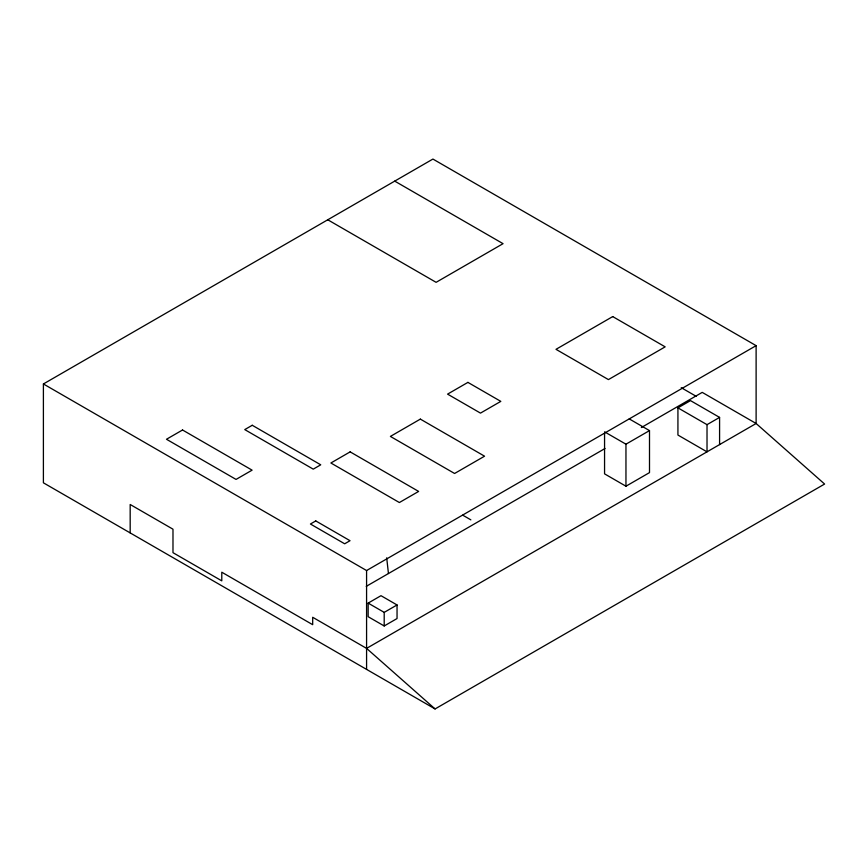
<?xml version="1.0" encoding="UTF-8"?>
<svg xmlns="http://www.w3.org/2000/svg" width="868" height="868" viewBox="0 0 868 868"><rect width="100%" height="100%" fill="white"/><g stroke="black" fill="none" stroke-linecap="round" stroke-linejoin="round"><path stroke-width="1.3" d="M43.4 383.96L432.926 159.061L756.115 345.648L756.115 423.497L824.6 484.04L435.074 708.939L43.4 482.814L43.4 383.96L366.578 570.536L756.115 345.648M366.231 586.367L605.05 448.485M641.343 427.533L702.223 392.379L756.115 423.497L366.578 648.385L312.686 617.278L312.686 624.689L221.785 572.207L221.785 580.855L172.982 552.677L172.982 529.198L130.178 504.492L130.178 532.909M677.93 407.862L707.019 424.658L707.019 451.848L677.93 435.052L677.93 407.862L690.494 400.615L719.583 417.399L719.583 444.59M604.562 431.841L625.958 444.188L649.503 430.604L649.503 472.615L625.958 486.21L604.562 473.852L604.562 433.186M368.151 603.108L380.987 595.687L397.045 604.963L397.045 618.548L384.199 625.969L368.151 616.703L368.151 603.108L384.199 612.374L397.045 604.963M707.019 424.658L719.583 417.399M394.723 181.119L503.06 243.669L436.105 282.328L327.757 219.778M681.239 387.681L696.396 396.437M629.224 418.897L649.503 430.604M462.731 515.169L470.847 519.856M366.578 648.385L435.074 708.939M386.694 557.831L388.452 573.531M625.958 444.188L625.958 486.21M384.199 612.374L384.199 625.969M366.578 570.536L366.578 669.402M182.54 429.996L166.482 439.262L236.042 479.418L252.1 470.152L182.54 429.996M252.252 425.277L244.754 429.595L313.25 469.143L320.737 464.814L252.252 425.277M467.906 382.387L447.573 394.126L480.481 413.114L500.814 401.374L467.906 382.387M350.151 451.87L330.882 462.991L399.378 502.539L418.636 491.418L350.151 451.87M420.351 419.114L390.394 436.42L454.593 473.483L484.561 456.188L420.351 419.114M612.721 316.581L555.997 349.327L608.435 379.598L665.159 346.853L612.721 316.581M315.778 520.93L310.429 524.012L344.672 543.791L350.021 540.699L315.778 520.93"/></g></svg>
